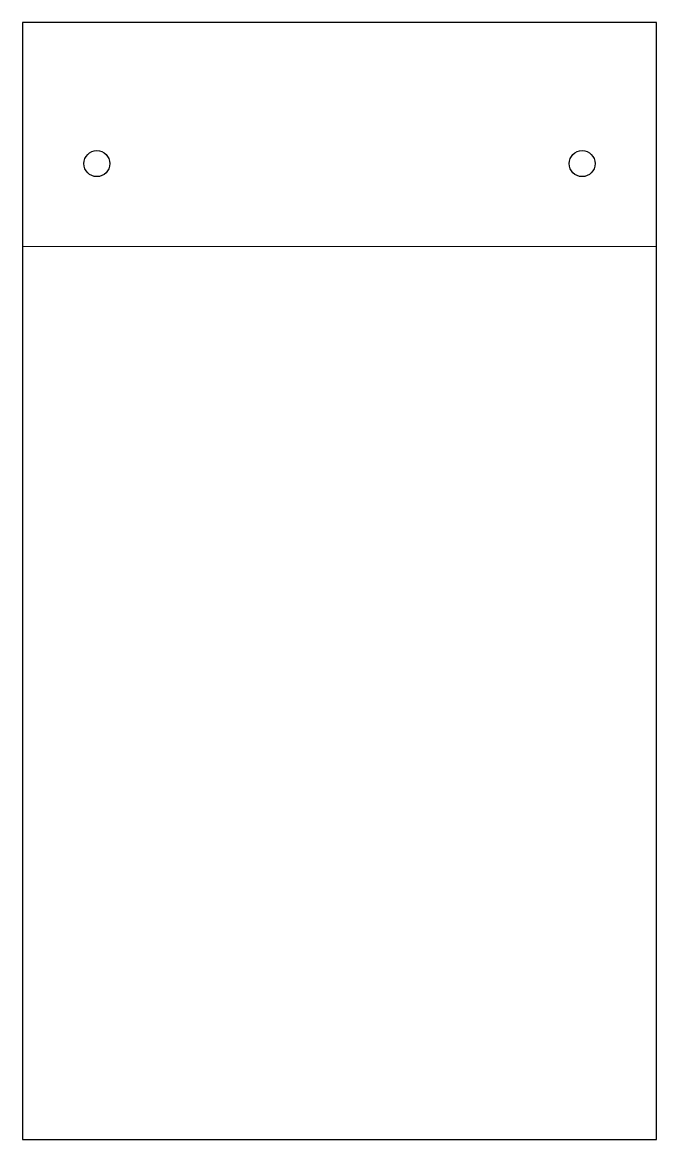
# Model space of a CAD drawing. Header units: millimetres. Extents: x 0 to 72, y -127 to 0.
import ezdxf

# ---------------------------------------------------------------- set-up
doc = ezdxf.new("R2010")
doc.units = ezdxf.units.MM

msp = doc.modelspace()

# ---------------------------------------------------------------- linework, layer by layer
at = {"color": 7, "linetype": 'Continuous', "lineweight": 25}
for p, q in [((71.89414, 0), (0, 0)), ((0, 0), (0, -126.6)), ((71.89414, -126.6), (71.89414, 0)), ((0, -126.6), (71.89414, -126.6))]:
    msp.add_line(p, q, dxfattribs=at)
at = {"color": 8, "linetype": 'Continuous', "lineweight": 0}
msp.add_line((0, -25.4), (71.89414, -25.4), dxfattribs=at)
at = {"color": 7, "linetype": 'Continuous', "lineweight": 25}
for centre in [(8.44707, -16.01), (63.44707, -16.01)]:
    msp.add_circle(centre, 1.4732, dxfattribs=at)

doc.saveas('drawing.dxf')
